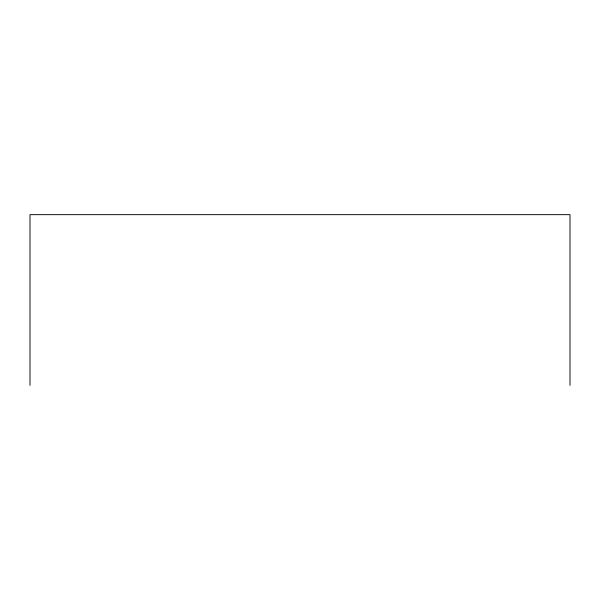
<?xml version="1.0" encoding="UTF-8"?>
<svg xmlns="http://www.w3.org/2000/svg" width="600" height="600" viewBox="0 0 600 600"><rect width="100%" height="100%" fill="white"/><g stroke="black" fill="none" stroke-linecap="round" stroke-linejoin="round"><path stroke-width="0.9" d="M570 385.35L570 214.65L30 214.65L30 385.35"/></g></svg>
